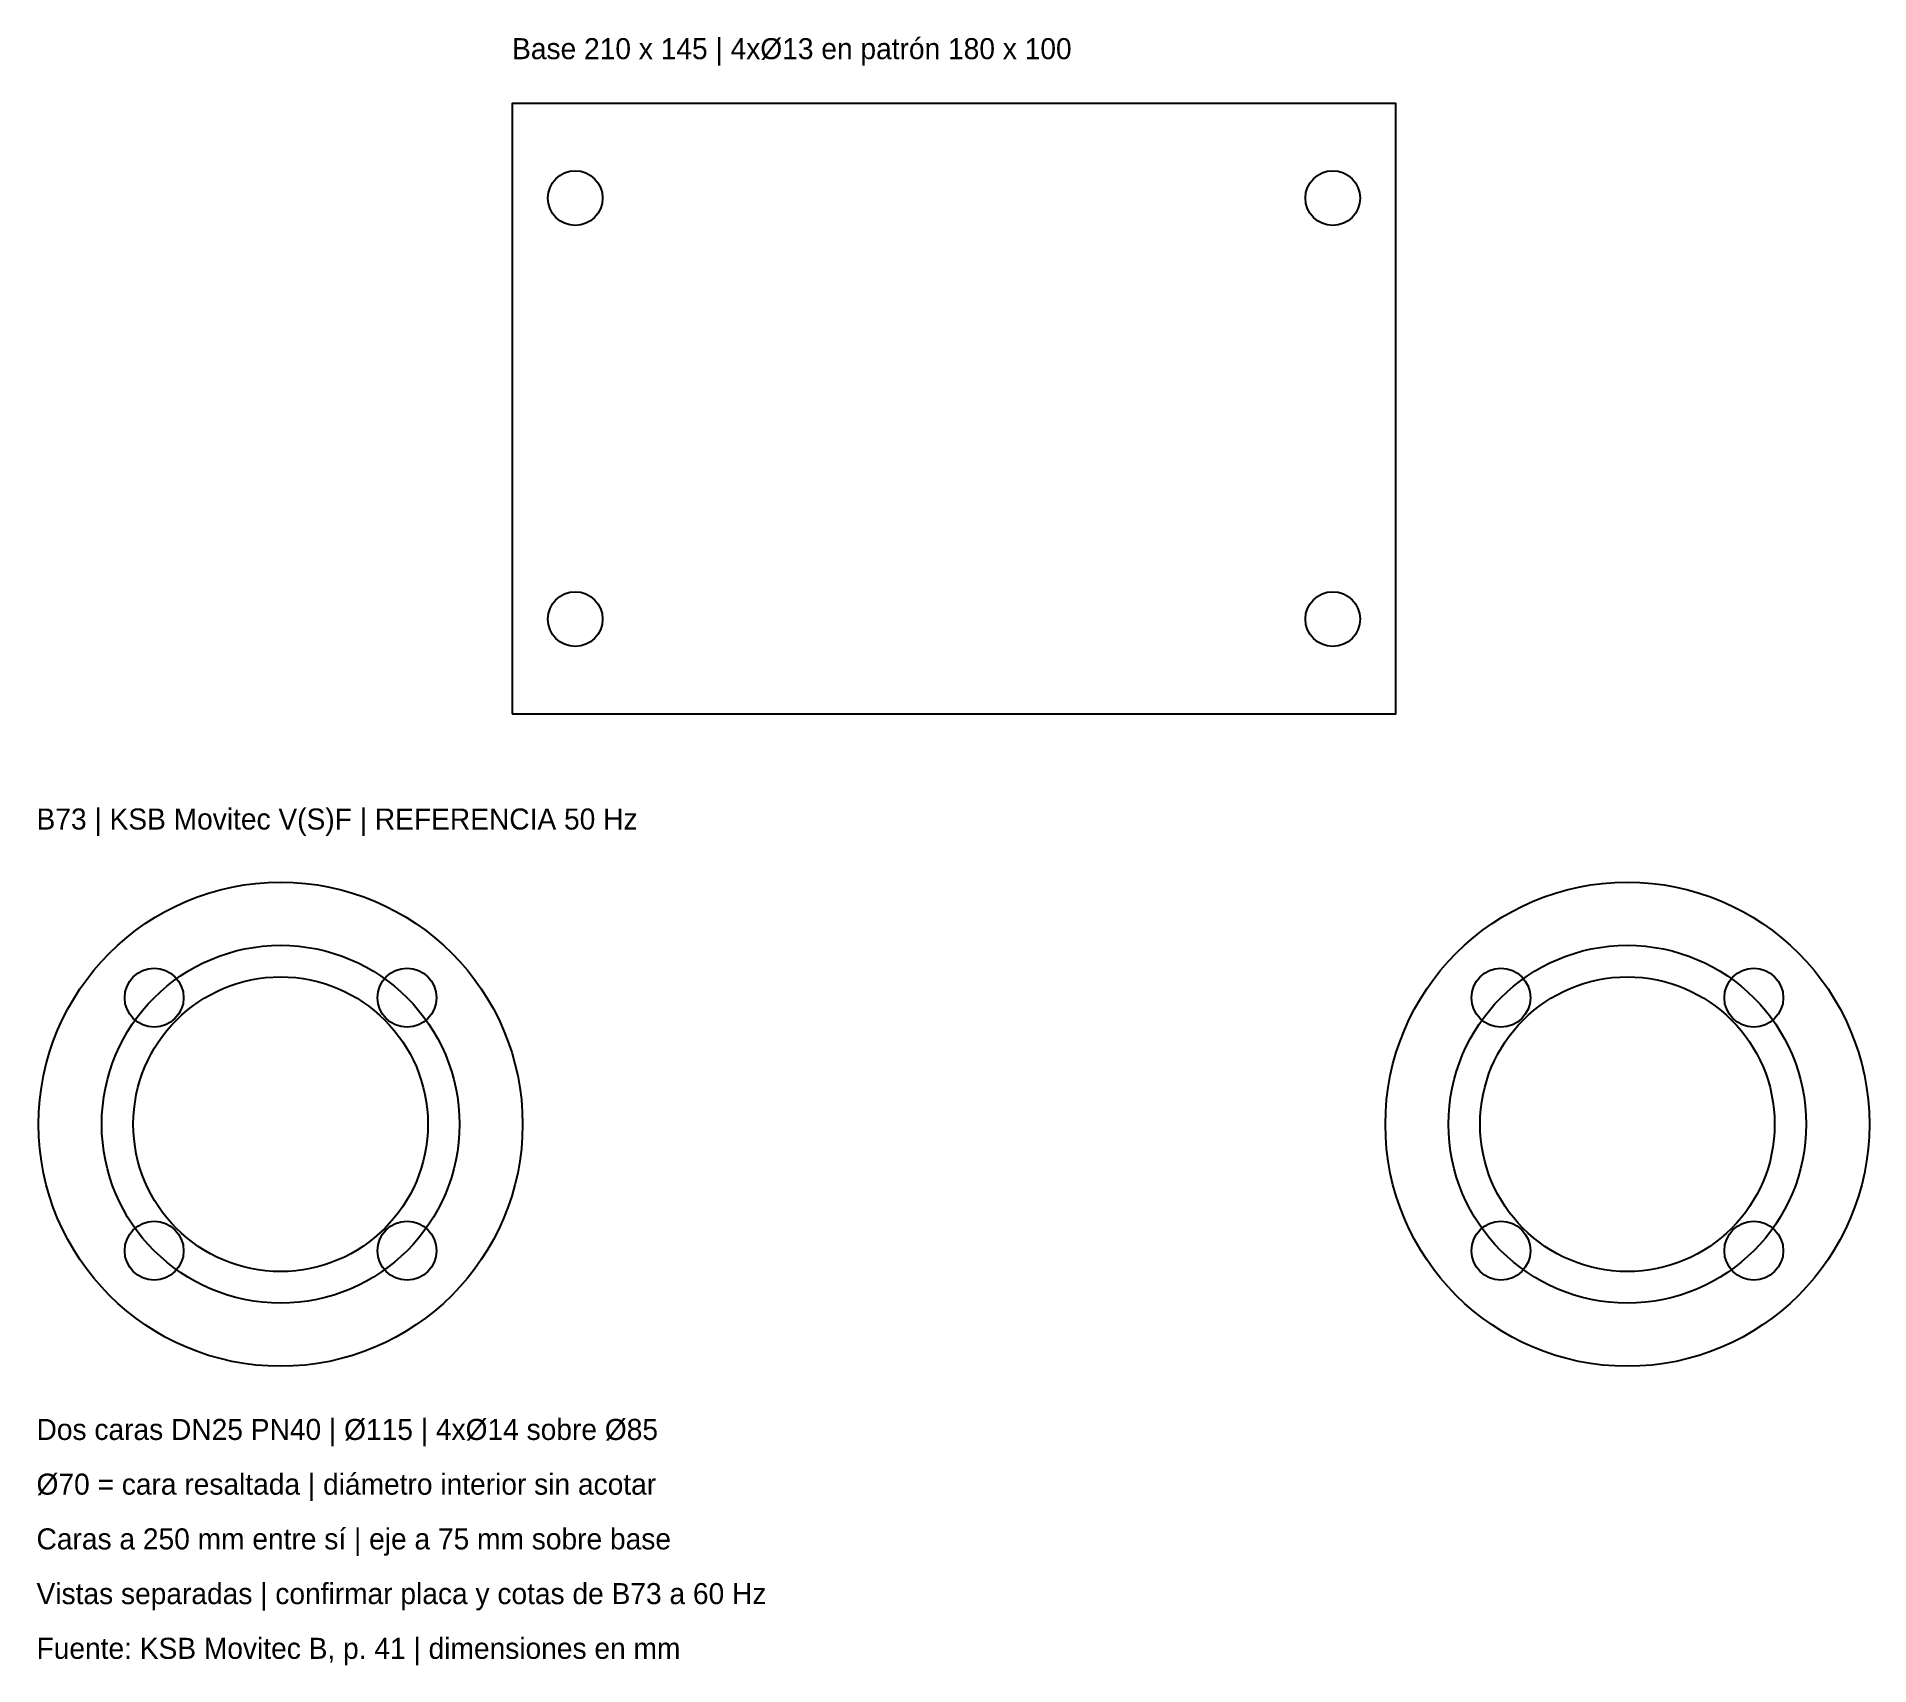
# Model space of a CAD drawing. Header units: millimetres. Extents: x -218 to 218, y -129 to 258.
import ezdxf

# ---------------------------------------------------------------- set-up
doc = ezdxf.new("R2010")
doc.units = ezdxf.units.MM
doc.layers.add('REFERENCIA', color=4, linetype='Continuous')

msp = doc.modelspace()

# ---------------------------------------------------------------- linework, layer by layer
msp.add_lwpolyline([(-105, 97.5), (105, 97.5), (105, 242.5), (-105, 242.5)], close=True)
for centre, radius in [((-90, 220), 6.5), ((90, 220), 6.5), ((-90, 120), 6.5), ((90, 120), 6.5), ((-160, 0), 57.5), ((160, 0), 57.5), ((-190.05, 30.05), 7), ((-160, 0), 35), ((-129.95, 30.05), 7), ((129.95, 30.05), 7), ((160, 0), 35), ((190.05, 30.05), 7), ((-190.05, -30.05), 7), ((-129.95, -30.05), 7), ((129.95, -30.05), 7), ((190.05, -30.05), 7)]:
    msp.add_circle(centre, radius)
at = {"layer": 'REFERENCIA'}
for centre in [(-160, 0), (160, 0)]:
    msp.add_circle(centre, 42.5, dxfattribs=at)

# ---------------------------------------------------------------- texts
for s, p in [('Base 210 x 145 | 4xØ13 en patrón 180 x 100', (-105, 253)), ('B73 | KSB Movitec V(S)F | REFERENCIA 50 Hz', (-218, 70)), ('Dos caras DN25 PN40 | Ø115 | 4xØ14 sobre Ø85', (-218, -75)), ('Ø70 = cara resaltada | diámetro interior sin acotar', (-218, -88)), ('Caras a 250 mm entre sí | eje a 75 mm sobre base', (-218, -101)), ('Vistas separadas | confirmar placa y cotas de B73 a 60 Hz', (-218, -114)), ('Fuente: KSB Movitec B, p. 41 | dimensiones en mm', (-218, -127))]:
    msp.add_text(s, height=5).set_placement(p)

doc.saveas('drawing.dxf')
